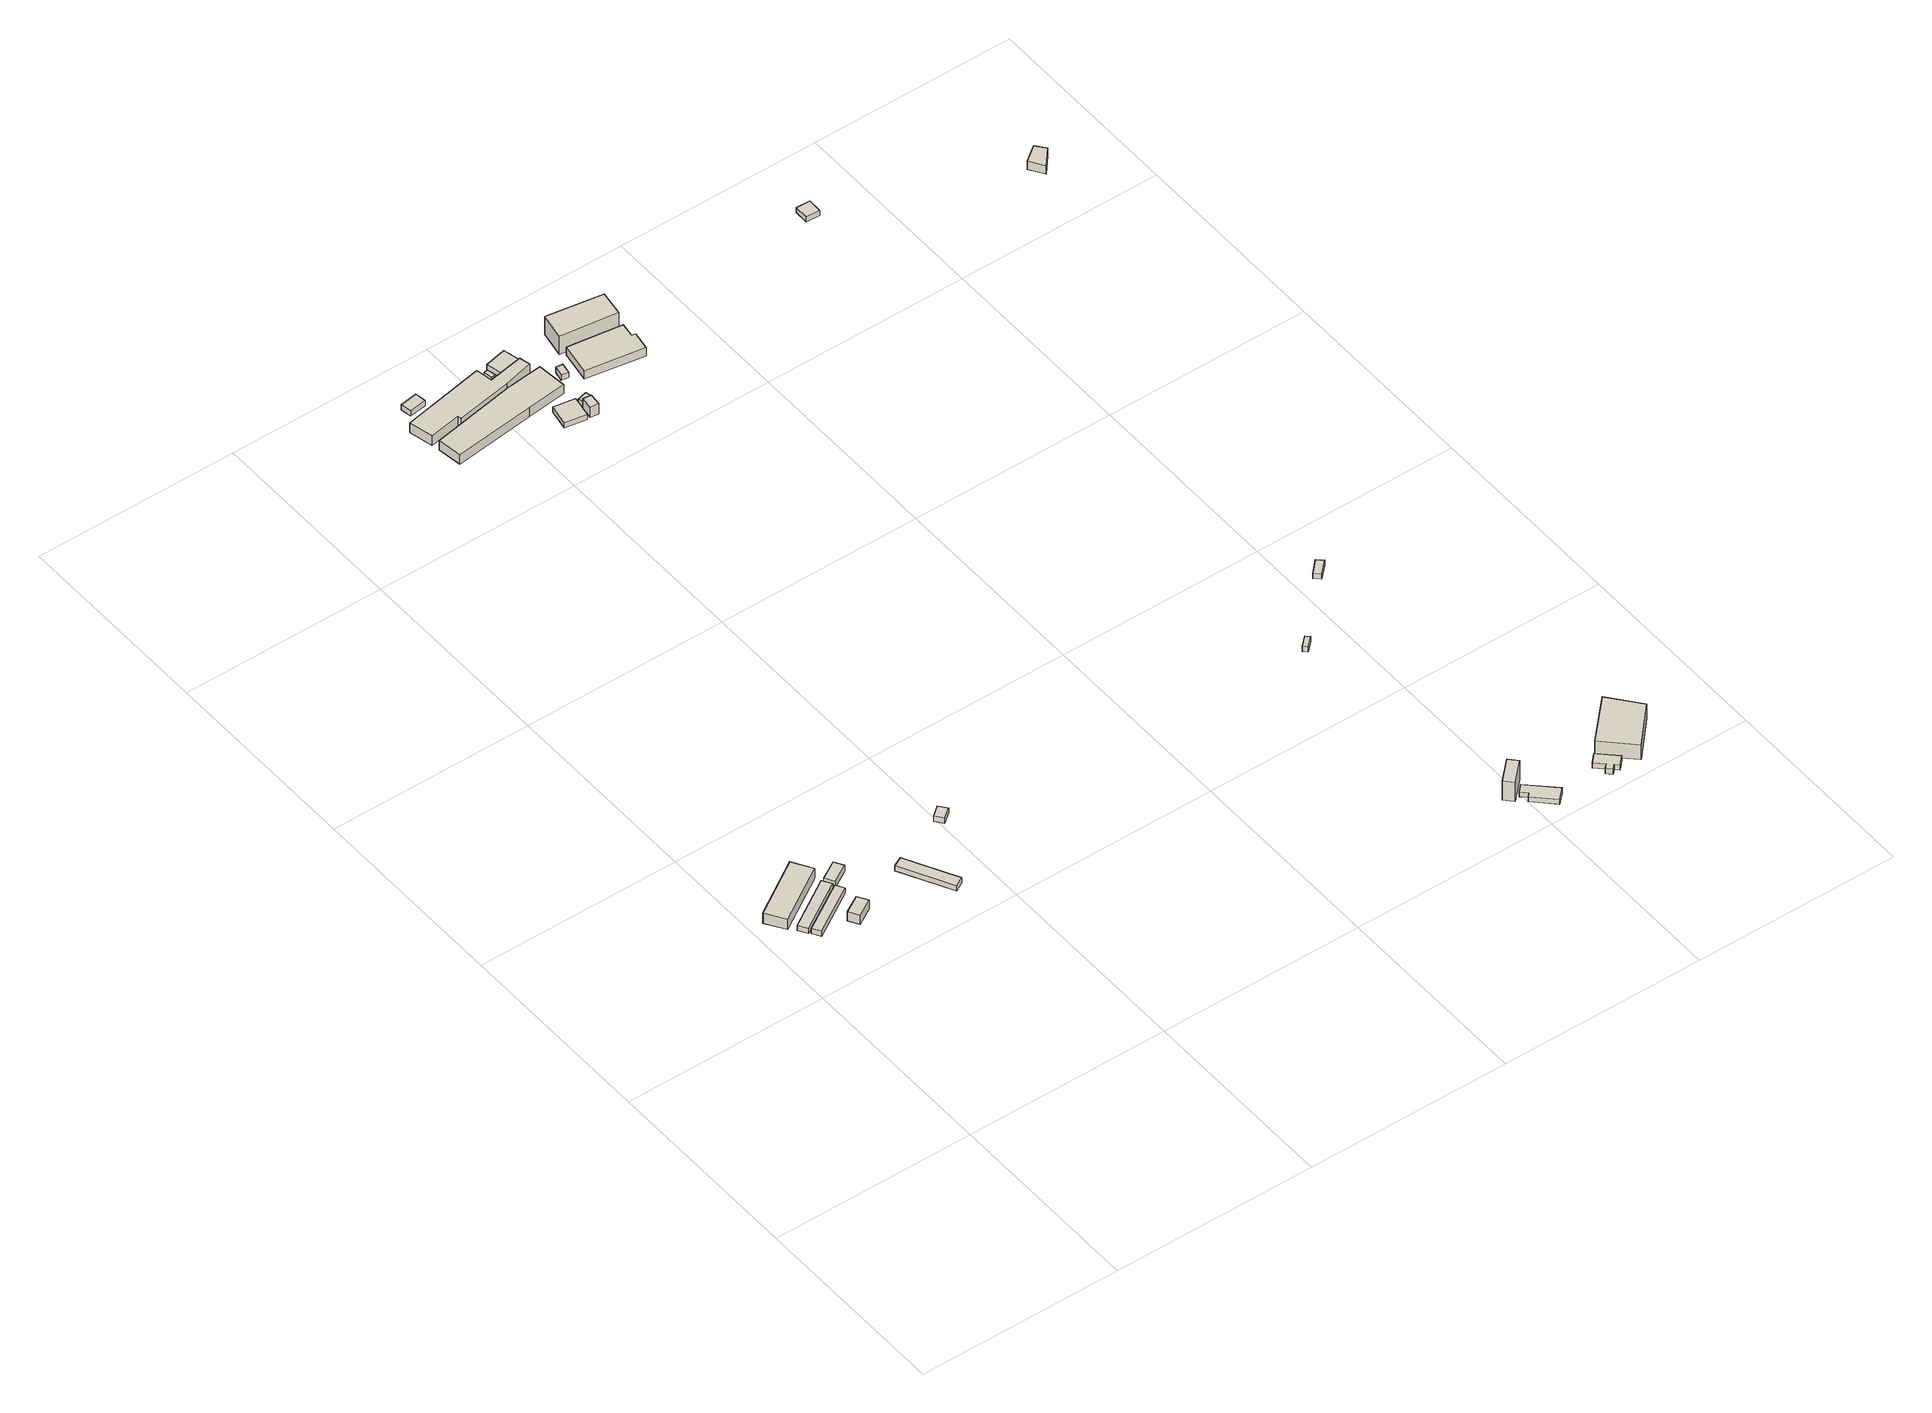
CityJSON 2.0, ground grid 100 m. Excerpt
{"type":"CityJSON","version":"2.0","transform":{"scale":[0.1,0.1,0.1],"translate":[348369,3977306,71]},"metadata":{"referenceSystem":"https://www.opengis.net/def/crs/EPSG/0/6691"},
"CityObjects":{
"building1":{"type":"Building","attributes":{"measuredHeight":7.1},"geometry":[{"type":"Solid","lod":"1","boundaries":[[[[0,1,2,3]],[[2,4,5,3]],[[1,6,4,2]],[[0,7,6,1]],[[3,5,7,0]],[[4,6,7,5]]]]}]},
"building2":{"type":"Building","attributes":{"measuredHeight":3},"geometry":[{"type":"Solid","lod":"1","boundaries":[[[[8,9,10,11]],[[10,12,13,11]],[[9,14,12,10]],[[8,15,14,9]],[[11,13,15,8]],[[12,14,15,13]]]]}]},
"building3":{"type":"Building","attributes":{"measuredHeight":3},"geometry":[{"type":"Solid","lod":"1","boundaries":[[[[16,17,18,19]],[[18,20,21,19]],[[17,22,20,18]],[[16,23,22,17]],[[19,21,23,16]],[[20,22,23,21]]]]}]},
"building4":{"type":"Building","attributes":{"measuredHeight":6.4},"geometry":[{"type":"Solid","lod":"1","boundaries":[[[[24,25,26,27]],[[26,28,29,27]],[[25,30,28,26]],[[24,31,30,25]],[[27,29,31,24]],[[28,30,31,29]]]]}]},
"building5":{"type":"Building","attributes":{"measuredHeight":3.7},"geometry":[{"type":"Solid","lod":"1","boundaries":[[[[32,33,34,35]],[[34,36,37,35]],[[33,38,36,34]],[[32,39,38,33]],[[35,37,39,32]],[[36,38,39,37]]]]}]},
"building6":{"type":"Building","attributes":{"measuredHeight":3},"geometry":[{"type":"Solid","lod":"1","boundaries":[[[[40,41,42,43]],[[42,44,45,43]],[[41,46,44,42]],[[40,47,46,41]],[[43,45,47,40]],[[44,46,47,45]]]]}]},
"building7":{"type":"Building","attributes":{"measuredHeight":3},"geometry":[{"type":"Solid","lod":"1","boundaries":[[[[48,49,50,51]],[[50,52,53,51]],[[49,54,52,50]],[[48,55,54,49]],[[51,53,55,48]],[[52,54,55,53]]]]}]},
"building8":{"type":"Building","attributes":{"measuredHeight":3},"geometry":[{"type":"Solid","lod":"1","boundaries":[[[[56,57,58,59]],[[58,60,61,59]],[[57,62,60,58]],[[56,63,62,57]],[[59,61,63,56]],[[60,62,63,61]]]]}]},
"building9":{"type":"Building","attributes":{"measuredHeight":6.4},"geometry":[{"type":"Solid","lod":"1","boundaries":[[[[64,65,66,67,68,69]],[[68,70,71,69]],[[67,72,70,68]],[[66,73,72,67]],[[65,74,73,66]],[[64,75,74,65]],[[69,71,75,64]],[[70,72,73,74,75,71]]]]}]},
"building10":{"type":"Building","attributes":{"measuredHeight":8.1},"geometry":[{"type":"Solid","lod":"1","boundaries":[[[[76,77,78,79,80,81,82,83,84]],[[83,85,86,84]],[[82,87,85,83]],[[81,88,87,82]],[[80,89,88,81]],[[79,90,89,80]],[[78,91,90,79]],[[77,92,91,78]],[[76,93,92,77]],[[84,86,93,76]],[[85,87,88,89,90,91,92,93,86]]]]}]},
"building11":{"type":"Building","attributes":{"measuredHeight":3},"geometry":[{"type":"Solid","lod":"1","boundaries":[[[[94,95,96,97,98]],[[97,99,100,98]],[[96,101,99,97]],[[95,102,101,96]],[[94,103,102,95]],[[98,100,103,94]],[[99,101,102,103,100]]]]}]},
"building12":{"type":"Building","attributes":{"measuredHeight":3},"geometry":[{"type":"Solid","lod":"1","boundaries":[[[[104,105,106,107]],[[106,108,109,107]],[[105,110,108,106]],[[104,111,110,105]],[[107,109,111,104]],[[108,110,111,109]]]]}]},
"building13":{"type":"Building","attributes":{"measuredHeight":3},"geometry":[{"type":"Solid","lod":"1","boundaries":[[[[112,113,114,115]],[[114,116,117,115]],[[113,118,116,114]],[[112,119,118,113]],[[115,117,119,112]],[[116,118,119,117]]]]}]},
"building14":{"type":"Building","attributes":{"measuredHeight":5.8},"geometry":[{"type":"Solid","lod":"1","boundaries":[[[[120,121,122,123]],[[122,124,125,123]],[[121,126,124,122]],[[120,127,126,121]],[[123,125,127,120]],[[124,126,127,125]]]]}]},
"building15":{"type":"Building","attributes":{"measuredHeight":3},"geometry":[{"type":"Solid","lod":"1","boundaries":[[[[128,129,130,131]],[[130,132,133,131]],[[129,134,132,130]],[[128,135,134,129]],[[131,133,135,128]],[[132,134,135,133]]]]}]},
"building16":{"type":"Building","attributes":{"measuredHeight":3},"geometry":[{"type":"Solid","lod":"1","boundaries":[[[[136,137,138,139]],[[138,140,141,139]],[[137,142,140,138]],[[136,143,142,137]],[[139,141,143,136]],[[140,142,143,141]]]]}]},
"building17":{"type":"Building","attributes":{"measuredHeight":6},"geometry":[{"type":"Solid","lod":"1","boundaries":[[[[144,145,146,147,148,149]],[[148,150,151,149]],[[147,152,150,148]],[[146,153,152,147]],[[145,154,153,146]],[[144,155,154,145]],[[149,151,155,144]],[[150,152,153,154,155,151]]]]}]},
"building18":{"type":"Building","attributes":{"measuredHeight":11.2},"geometry":[{"type":"Solid","lod":"1","boundaries":[[[[156,157,158,159,160]],[[159,161,162,160]],[[158,163,161,159]],[[157,164,163,158]],[[156,165,164,157]],[[160,162,165,156]],[[161,163,164,165,162]]]]}]},
"building19":{"type":"Building","attributes":{"measuredHeight":10.9},"geometry":[{"type":"Solid","lod":"1","boundaries":[[[[166,167,168,169]],[[168,170,171,169]],[[167,172,170,168]],[[166,173,172,167]],[[169,171,173,166]],[[170,172,173,171]]]]}]},
"building20":{"type":"Building","attributes":{"measuredHeight":2.7},"geometry":[{"type":"Solid","lod":"1","boundaries":[[[[174,175,176,177,178,179]],[[178,180,181,179]],[[177,182,180,178]],[[176,183,182,177]],[[175,184,183,176]],[[174,185,184,175]],[[179,181,185,174]],[[180,182,183,184,185,181]]]]}]},
"building21":{"type":"Building","attributes":{"measuredHeight":3},"geometry":[{"type":"Solid","lod":"1","boundaries":[[[[186,187,188,189]],[[188,190,191,189]],[[187,192,190,188]],[[186,193,192,187]],[[189,191,193,186]],[[190,192,193,191]]]]}]},
"building22":{"type":"Building","attributes":{"measuredHeight":3},"geometry":[{"type":"Solid","lod":"1","boundaries":[[[[194,195,196,197,198,199,200,201]],[[200,202,203,201]],[[199,204,202,200]],[[198,205,204,199]],[[197,206,205,198]],[[196,207,206,197]],[[195,208,207,196]],[[194,209,208,195]],[[201,203,209,194]],[[202,204,205,206,207,208,209,203]]]]}]},
"building23":{"type":"Building","attributes":{"measuredHeight":9.8},"geometry":[{"type":"Solid","lod":"1","boundaries":[[[[210,211,212,213]],[[212,214,215,213]],[[211,216,214,212]],[[210,217,216,211]],[[213,215,217,210]],[[214,216,217,215]]]]}]},
"building24":{"type":"Building","attributes":{"measuredHeight":3},"geometry":[{"type":"Solid","lod":"1","boundaries":[[[[218,219,220,221]],[[220,222,223,221]],[[219,224,222,220]],[[218,225,224,219]],[[221,223,225,218]],[[222,224,225,223]]]]}]},
"building25":{"type":"Building","attributes":{"measuredHeight":3},"geometry":[{"type":"Solid","lod":"1","boundaries":[[[[226,227,228,229]],[[228,230,231,229]],[[227,232,230,228]],[[226,233,232,227]],[[229,231,233,226]],[[230,232,233,231]]]]}]},
"building26":{"type":"Building","attributes":{"measuredHeight":4.8},"geometry":[{"type":"Solid","lod":"1","boundaries":[[[[234,235,236,237]],[[236,238,239,237]],[[235,240,238,236]],[[234,241,240,235]],[[237,239,241,234]],[[238,240,241,239]]]]}]}
},
"vertices":[
[8,1413,106],[277,1585,106],[336,1492,106],[67,1321,106],[336,1492,165],[67,1321,165],[277,1585,165],[8,1413,165],
[328,1440,111],[355,1398,111],[118,1247,111],[91,1290,111],[118,1247,141],[91,1290,141],[355,1398,141],[328,1440,141],
[356,1384,112],[380,1345,112],[150,1201,112],[126,1240,112],[150,1201,142],[126,1240,142],[380,1345,142],[356,1384,142],
[287,1208,115],[371,1257,115],[400,1209,115],[317,1159,115],[400,1209,167],[317,1159,167],[371,1257,167],[287,1208,167],
[429,1492,110],[455,1448,110],[366,1395,110],[340,1439,110],[366,1395,147],[340,1439,147],[455,1448,147],[429,1492,147],
[669,1351,109],[799,1105,109],[753,1080,109],[623,1327,109],[753,1080,139],[623,1327,139],[799,1105,139],[669,1351,139],
[976,1506,102],[1006,1468,102],[958,1429,102],[928,1467,102],[958,1429,132],[928,1467,132],[1006,1468,132],[976,1506,132],
[743,4735,76],[751,4682,76],[666,4670,76],[658,4722,76],[666,4670,106],[658,4722,106],[751,4682,106],[743,4735,106],
[680,4354,39],[663,4473,39],[1078,4549,39],[1253,4567,39],[1268,4425,39],[1076,4402,39],[1268,4425,92],[1076,4402,92],[1253,4567,92],[1078,4549,92],[663,4473,92],[680,4354,92],
[1044,4619,44],[1213,4650,44],[1225,4597,44],[1078,4561,44],[810,4515,44],[804,4533,44],[652,4505,44],[625,4622,44],[1030,4699,44],[625,4622,100],[1030,4699,100],[652,4505,100],[804,4533,100],[810,4515,100],[1078,4561,100],[1225,4597,100],[1213,4650,100],[1044,4619,100],
[1080,4694,47],[1089,4653,47],[1079,4651,47],[1068,4648,47],[1060,4690,47],[1068,4648,77],[1060,4690,77],[1079,4651,77],[1089,4653,77],[1080,4694,77],
[1255,4246,38],[1150,4264,38],[1168,4368,38],[1273,4350,38],[1168,4368,68],[1273,4350,68],[1150,4264,68],[1255,4246,68],
[1204,4745,45],[1222,4666,45],[1115,4646,45],[1099,4722,45],[1115,4646,75],[1099,4722,75],[1222,4666,75],[1204,4745,75],
[1319,4304,38],[1313,4245,38],[1273,4249,38],[1279,4308,38],[1273,4249,96],[1279,4308,96],[1313,4245,96],[1319,4304,96],
[1328,4353,37],[1335,4326,37],[1287,4314,37],[1280,4340,37],[1287,4314,67],[1280,4340,67],[1335,4326,67],[1328,4353,67],
[1354,4544,34],[1345,4491,34],[1310,4497,34],[1321,4547,34],[1310,4497,64],[1321,4547,64],[1345,4491,64],[1354,4544,64],
[1420,4606,28],[1684,4569,28],[1675,4501,28],[1693,4496,28],[1678,4405,28],[1394,4450,28],[1678,4405,75],[1394,4450,75],[1693,4496,75],[1675,4501,75],[1684,4569,75],[1420,4606,75],
[1694,4711,30],[1676,4587,30],[1398,4624,30],[1421,4754,30],[1463,4747,30],[1421,4754,135],[1463,4747,135],[1398,4624,135],[1676,4587,135],[1694,4711,135],
[3003,221,85],[2910,129,85],[2872,168,85],[2964,260,85],[2872,168,194],[2964,260,194],[2910,129,194],[3003,221,194],
[3096,57,83],[3047,7,83],[2952,98,83],[2969,116,83],[2940,143,83],[2972,176,83],[2940,143,110],[2972,176,110],[2969,116,110],[2952,98,110],[3047,7,110],[3096,57,110],
[2832,1457,12],[2850,1439,12],[2806,1397,12],[2788,1415,12],[2806,1397,42],[2788,1415,42],[2850,1439,42],[2832,1457,42],
[3405,59,79],[3367,19,79],[3349,36,79],[3330,17,79],[3306,40,79],[3324,59,79],[3283,98,79],[3322,139,79],[3283,98,109],[3322,139,109],[3324,59,109],[3306,40,109],[3330,17,109],[3349,36,109],[3367,19,109],[3405,59,109],
[3475,20,74],[3337,153,74],[3518,340,74],[3637,196,74],[3518,340,160],[3637,196,160],[3337,153,160],[3475,20,160],
[3169,1765,5],[3111,1708,5],[3084,1733,5],[3141,1790,5],[3084,1733,35],[3141,1790,35],[3111,1708,35],[3169,1765,35],
[2751,4706,15],[2748,4637,15],[2682,4639,15],[2683,4709,15],[2682,4639,45],[2683,4709,45],[2748,4637,45],[2751,4706,45],
[3673,4403,2],[3711,4357,2],[3644,4278,2],[3598,4347,2],[3644,4278,50],[3598,4347,50],[3711,4357,50],[3673,4403,50]
]}
